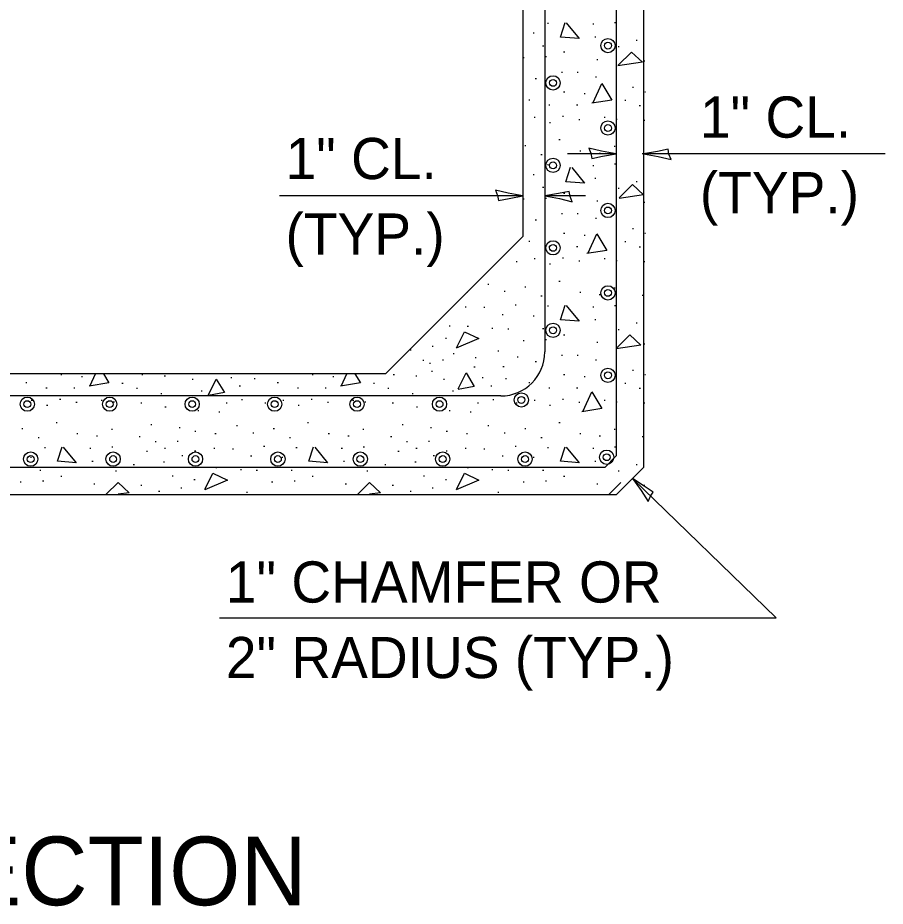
# Model space of a CAD drawing. Extents: x 43425 to 44105, y 33309 to 33761.
# Drawn here: x 43710.6 to 43761.1, y 33442.4 to 33494.1 of the extents above; entities that cross this region are included whole.
import ezdxf

# ---------------------------------------------------------------- set-up
doc = ezdxf.new("R2010")
doc.units = 0
for name, color, linetype in [('Level 59', 7, 'Continuous'), ('Level 60', 7, 'Continuous'), ('ROW_PR_Temporary Easement', 7, 'Continuous')]:
    doc.layers.add(name, color=color, linetype=linetype)

msp = doc.modelspace()

# ---------------------------------------------------------------- linework, layer by layer
at = {"layer": 'Level 59'}
for p, q in [((43761.096, 33486.18), (43747.021, 33486.18)), ((43739.981, 33483.723), (43725.815, 33483.723)), ((43746.375, 33467.275), (43754.751, 33459.158)), ((43722.307, 33459.158), (43754.751, 33459.158))]:
    msp.add_line(p, q, dxfattribs=at)
for points in [[(43748.621, 33485.845), (43748.491, 33486.153), (43748.441, 33486.447), (43747.821, 33486.318), (43747.021, 33486.18), (43747.875, 33486.025)], [(43738.382, 33484.058), (43738.512, 33483.75), (43738.562, 33483.455), (43739.181, 33483.585), (43739.981, 33483.723), (43739.128, 33483.878)], [(43747.291, 33465.921), (43747.412, 33466.233), (43747.581, 33466.479), (43747.046, 33466.817), (43746.375, 33467.275), (43746.88, 33466.569)]]:
    msp.add_lwpolyline(points, close=True, dxfattribs=at)
at = {"layer": 'Level 60'}
for p, q in [((43747.021, 33527.12), (43747.021, 33467.92)), ((43745.421, 33526.457), (43745.421, 33468.583)), ((43739.981, 33513.68), (43739.981, 33481.36)), ((43741.261, 33499.915), (43741.261, 33474.64)), ((43741.413, 33493.793), (43741.477, 33493.793)), ((43744.054, 33493.739), (43744.118, 33493.739)), ((43745.333, 33493.821), (43745.397, 33493.821)), ((43740.587, 33493.216), (43740.651, 33493.216)), ((43744.178, 33492.996), (43744.242, 33492.996)), ((43741.137, 33492.473), (43741.201, 33492.473)), ((43745.54, 33492.418), (43745.604, 33492.418)), ((43746.586, 33492.803), (43746.65, 33492.803)), ((43741.303, 33491.84), (43741.367, 33491.84)), ((43742.362, 33492.115), (43742.426, 33492.115)), ((43739.996, 33491.785), (43740.06, 33491.785)), ((43744.288, 33491.675), (43744.352, 33491.675)), ((43747.026, 33491.592), (43747.09, 33491.592)), ((43742.238, 33490.932), (43742.302, 33490.932)), ((43743.146, 33490.932), (43743.21, 33490.932)), ((43740.711, 33490.561), (43740.775, 33490.561)), ((43744.219, 33490.657), (43744.283, 33490.657)), ((43742.362, 33489.795), (43742.426, 33489.795)), ((43746.365, 33490.056), (43746.429, 33490.056)), ((43740.326, 33489.327), (43740.39, 33489.327)), ((43743.559, 33489.685), (43743.623, 33489.685)), ((43745.925, 33489.3), (43745.989, 33489.3)), ((43741.495, 33489.025), (43741.559, 33489.025)), ((43743.119, 33489.025), (43743.183, 33489.025)), ((43746.765, 33488.997), (43746.829, 33488.997)), ((43740.642, 33488.309), (43740.706, 33488.309)), ((43742.293, 33488.364), (43742.357, 33488.364)), ((43743.242, 33488.185), (43743.306, 33488.185)), ((43744.715, 33488.309), (43744.779, 33488.309)), ((43745.416, 33488.199), (43745.48, 33488.199)), ((43741.537, 33488.006), (43741.601, 33488.006)), ((43747.026, 33488.144), (43747.09, 33488.144)), ((43740.092, 33486.658), (43740.156, 33486.658)), ((43742.087, 33487.002), (43742.151, 33487.002)), ((43741.041, 33486.135), (43741.105, 33486.135)), ((43745.421, 33486.18), (43742.595, 33486.18)), ((43743.297, 33486.355), (43743.361, 33486.355)), ((43744.439, 33486.218), (43744.503, 33486.218)), ((43745.306, 33486.617), (43745.37, 33486.617)), ((43746.93, 33486.19), (43746.994, 33486.19)), ((43741.413, 33485.557), (43741.477, 33485.557)), ((43744.054, 33485.502), (43744.118, 33485.502)), ((43745.333, 33485.585), (43745.397, 33485.585)), ((43740.587, 33484.98), (43740.651, 33484.98)), ((43744.178, 33484.759), (43744.242, 33484.759)), ((43746.586, 33484.567), (43746.65, 33484.567)), ((43741.137, 33484.237), (43741.201, 33484.237)), ((43745.54, 33484.182), (43745.604, 33484.182)), ((43739.996, 33483.549), (43740.06, 33483.549)), ((43743.631, 33483.723), (43741.261, 33483.723)), ((43741.303, 33483.604), (43741.367, 33483.604)), ((43742.362, 33483.879), (43742.426, 33483.879)), ((43744.288, 33483.439), (43744.352, 33483.439)), ((43747.026, 33483.356), (43747.09, 33483.356)), ((43742.238, 33482.696), (43742.302, 33482.696)), ((43743.146, 33482.696), (43743.21, 33482.696)), ((43740.711, 33482.324), (43740.775, 33482.324)), ((43744.219, 33482.421), (43744.283, 33482.421)), ((43742.362, 33481.559), (43742.426, 33481.559)), ((43746.365, 33481.82), (43746.429, 33481.82)), ((43731.981, 33473.36), (43739.981, 33481.36)), ((43740.326, 33481.091), (43740.39, 33481.091)), ((43743.559, 33481.449), (43743.623, 33481.449)), ((43745.925, 33481.063), (43745.989, 33481.063)), ((43741.495, 33480.788), (43741.559, 33480.788)), ((43743.119, 33480.788), (43743.183, 33480.788)), ((43746.765, 33480.761), (43746.829, 33480.761)), ((43739.597, 33479.908), (43739.661, 33479.908)), ((43740.642, 33480.073), (43740.706, 33480.073)), ((43742.293, 33480.128), (43742.357, 33480.128)), ((43743.242, 33479.949), (43743.306, 33479.949)), ((43744.715, 33480.073), (43744.779, 33480.073)), ((43745.416, 33479.963), (43745.48, 33479.963)), ((43747.026, 33479.908), (43747.09, 33479.908)), ((43741.537, 33479.77), (43741.601, 33479.77)), ((43737.946, 33478.587), (43738.01, 33478.587)), ((43740.092, 33478.422), (43740.156, 33478.422)), ((43742.087, 33478.766), (43742.151, 33478.766)), ((43745.306, 33478.381), (43745.37, 33478.381)), ((43738.895, 33478.174), (43738.959, 33478.174)), ((43741.041, 33477.899), (43741.105, 33477.899)), ((43743.297, 33478.119), (43743.361, 33478.119)), ((43744.439, 33477.982), (43744.503, 33477.982)), ((43746.93, 33477.954), (43746.994, 33477.954)), ((43739.528, 33477.39), (43739.592, 33477.39)), ((43741.413, 33477.321), (43741.477, 33477.321)), ((43745.333, 33477.349), (43745.397, 33477.349)), ((43736.625, 33477.266), (43736.689, 33477.266)), ((43737.712, 33477.239), (43737.776, 33477.239)), ((43738.771, 33476.826), (43738.835, 33476.826)), ((43744.054, 33477.266), (43744.118, 33477.266)), ((43740.587, 33476.743), (43740.651, 33476.743)), ((43744.178, 33476.523), (43744.242, 33476.523)), ((43746.586, 33476.331), (43746.65, 33476.331)), ((43735.689, 33476.166), (43735.753, 33476.166)), ((43736.749, 33476.138), (43736.813, 33476.138)), ((43738.18, 33476.028), (43738.244, 33476.028)), ((43739.101, 33475.987), (43739.165, 33475.987)), ((43741.137, 33476.001), (43741.201, 33476.001)), ((43745.54, 33475.945), (43745.604, 33475.945)), ((43735.469, 33475.45), (43735.533, 33475.45)), ((43739.996, 33475.313), (43740.06, 33475.313)), ((43741.303, 33475.367), (43741.367, 33475.367)), ((43742.362, 33475.643), (43742.426, 33475.643)), ((43733.41, 33474.762), (43733.474, 33474.762)), ((43734.699, 33474.969), (43734.763, 33474.969)), ((43744.288, 33475.203), (43744.352, 33475.203)), ((43747.026, 33475.12), (43747.09, 33475.12)), ((43735.923, 33474.542), (43735.987, 33474.542)), ((43737.203, 33474.308), (43737.267, 33474.308)), ((43738.523, 33474.707), (43738.587, 33474.707)), ((43739.652, 33474.35), (43739.716, 33474.35)), ((43742.238, 33474.46), (43742.302, 33474.46)), ((43743.146, 33474.46), (43743.21, 33474.46)), ((43734.153, 33474.157), (43734.217, 33474.157)), ((43734.547, 33473.992), (43734.611, 33473.992)), ((43735.304, 33474.185), (43735.368, 33474.185)), ((43737.134, 33473.777), (43737.198, 33473.777)), ((43738.826, 33473.799), (43738.89, 33473.799)), ((43740.711, 33474.088), (43740.775, 33474.088)), ((43744.219, 33474.185), (43744.283, 33474.185)), ((43731.981, 33473.36), (43675.661, 33473.36)), ((43713.066, 33473.323), (43713.13, 33473.323)), ((43714.263, 33473.212), (43714.327, 33473.212)), ((43717.786, 33473.323), (43717.85, 33473.323)), ((43719.093, 33473.254), (43719.157, 33473.254)), ((43727.714, 33473.323), (43727.778, 33473.323)), ((43728.911, 33473.212), (43728.975, 33473.212)), ((43732.433, 33473.323), (43732.497, 33473.323)), ((43733.74, 33473.254), (43733.804, 33473.254)), ((43734.657, 33473.529), (43734.721, 33473.529)), ((43742.362, 33473.323), (43742.426, 33473.323)), ((43743.559, 33473.212), (43743.623, 33473.212)), ((43746.365, 33473.584), (43746.429, 33473.584)), ((43711.031, 33472.855), (43711.095, 33472.855)), ((43716.63, 33472.827), (43716.694, 33472.827)), ((43720.711, 33473.047), (43720.775, 33473.047)), ((43722.968, 33473.157), (43723.032, 33473.157)), ((43723.463, 33472.662), (43723.527, 33472.662)), ((43724.33, 33473.089), (43724.394, 33473.089)), ((43725.678, 33472.855), (43725.742, 33472.855)), ((43731.277, 33472.827), (43731.341, 33472.827)), ((43735.359, 33473.047), (43735.423, 33473.047)), ((43737.615, 33473.157), (43737.679, 33473.157)), ((43738.111, 33472.662), (43738.175, 33472.662)), ((43738.977, 33473.089), (43739.041, 33473.089)), ((43740.326, 33472.855), (43740.39, 33472.855)), ((43745.925, 33472.827), (43745.989, 33472.827)), ((43712.2, 33472.552), (43712.264, 33472.552)), ((43713.823, 33472.552), (43713.887, 33472.552)), ((43717.469, 33472.525), (43717.533, 33472.525)), ((43718.886, 33472.222), (43718.95, 33472.222)), ((43721.234, 33472.373), (43721.298, 33472.373)), ((43726.847, 33472.552), (43726.911, 33472.552)), ((43728.471, 33472.552), (43728.535, 33472.552)), ((43732.117, 33472.525), (43732.181, 33472.525)), ((43733.534, 33472.222), (43733.598, 33472.222)), ((43735.882, 33472.373), (43735.946, 33472.373)), ((43741.495, 33472.552), (43741.559, 33472.552)), ((43743.119, 33472.552), (43743.183, 33472.552)), ((43746.765, 33472.525), (43746.829, 33472.525)), ((43738.701, 33472.08), (43668.941, 33472.08)), ((43711.347, 33471.837), (43711.411, 33471.837)), ((43712.998, 33471.892), (43713.062, 33471.892)), ((43713.947, 33471.713), (43714.011, 33471.713)), ((43715.419, 33471.837), (43715.483, 33471.837)), ((43716.121, 33471.727), (43716.185, 33471.727)), ((43717.73, 33471.671), (43717.794, 33471.671)), ((43719.996, 33472.098), (43720.06, 33472.098)), ((43722.693, 33471.671), (43722.757, 33471.671)), ((43723.587, 33471.864), (43723.651, 33471.864)), ((43724.949, 33471.671), (43725.013, 33471.671)), ((43725.995, 33471.837), (43726.059, 33471.837)), ((43727.645, 33471.892), (43727.709, 33471.892)), ((43728.595, 33471.713), (43728.659, 33471.713)), ((43730.067, 33471.837), (43730.131, 33471.837)), ((43730.769, 33471.727), (43730.833, 33471.727)), ((43732.378, 33471.671), (43732.442, 33471.671)), ((43734.644, 33472.098), (43734.708, 33472.098)), ((43737.34, 33471.671), (43737.404, 33471.671)), ((43738.235, 33471.864), (43738.299, 33471.864)), ((43739.597, 33471.671), (43739.661, 33471.671)), ((43740.642, 33471.837), (43740.706, 33471.837)), ((43742.293, 33471.892), (43742.357, 33471.892)), ((43743.242, 33471.713), (43743.306, 33471.713)), ((43744.715, 33471.837), (43744.779, 33471.837)), ((43745.416, 33471.727), (43745.48, 33471.727)), ((43747.026, 33471.671), (43747.09, 33471.671)), ((43712.241, 33471.534), (43712.305, 33471.534)), ((43719.134, 33471.438), (43719.198, 33471.438)), ((43721.042, 33471.231), (43721.106, 33471.231)), ((43722.266, 33471.149), (43722.33, 33471.149)), ((43726.889, 33471.534), (43726.953, 33471.534)), ((43733.781, 33471.438), (43733.845, 33471.438)), ((43735.689, 33471.231), (43735.753, 33471.231)), ((43736.914, 33471.149), (43736.978, 33471.149)), ((43741.537, 33471.534), (43741.601, 33471.534)), ((43710.797, 33470.186), (43710.861, 33470.186)), ((43712.791, 33470.53), (43712.855, 33470.53)), ((43716.011, 33470.145), (43716.075, 33470.145)), ((43718.308, 33470.406), (43718.372, 33470.406)), ((43719.955, 33470.241), (43720.019, 33470.241)), ((43723.298, 33470.351), (43723.362, 33470.351)), ((43725.444, 33470.186), (43725.508, 33470.186)), ((43727.439, 33470.53), (43727.503, 33470.53)), ((43730.658, 33470.145), (43730.722, 33470.145)), ((43732.956, 33470.406), (43733.02, 33470.406)), ((43734.602, 33470.241), (43734.666, 33470.241)), ((43737.946, 33470.351), (43738.01, 33470.351)), ((43740.092, 33470.186), (43740.156, 33470.186)), ((43742.087, 33470.53), (43742.151, 33470.53)), ((43745.306, 33470.145), (43745.37, 33470.145)), ((43711.746, 33469.663), (43711.81, 33469.663)), ((43714.002, 33469.883), (43714.066, 33469.883)), ((43715.144, 33469.745), (43715.208, 33469.745)), ((43717.634, 33469.718), (43717.698, 33469.718)), ((43720.877, 33470.021), (43720.941, 33470.021)), ((43722.046, 33469.883), (43722.11, 33469.883)), ((43724.247, 33469.938), (43724.311, 33469.938)), ((43726.393, 33469.663), (43726.457, 33469.663)), ((43728.65, 33469.883), (43728.714, 33469.883)), ((43729.792, 33469.745), (43729.856, 33469.745)), ((43732.282, 33469.718), (43732.346, 33469.718)), ((43735.524, 33470.021), (43735.588, 33470.021)), ((43736.693, 33469.883), (43736.757, 33469.883)), ((43738.895, 33469.938), (43738.959, 33469.938)), ((43741.041, 33469.663), (43741.105, 33469.663)), ((43743.297, 33469.883), (43743.361, 33469.883)), ((43744.439, 33469.745), (43744.503, 33469.745)), ((43746.93, 33469.718), (43746.994, 33469.718)), ((43712.117, 33469.085), (43712.181, 33469.085)), ((43716.038, 33469.113), (43716.102, 33469.113)), ((43718.556, 33469.415), (43718.62, 33469.415)), ((43719.836, 33469.443), (43719.9, 33469.443)), ((43724.88, 33469.154), (43724.944, 33469.154)), ((43726.765, 33469.085), (43726.829, 33469.085)), ((43730.686, 33469.113), (43730.75, 33469.113)), ((43733.204, 33469.415), (43733.268, 33469.415)), ((43734.483, 33469.443), (43734.547, 33469.443)), ((43739.528, 33469.154), (43739.592, 33469.154)), ((43741.413, 33469.085), (43741.477, 33469.085)), ((43745.333, 33469.113), (43745.397, 33469.113)), ((43714.759, 33469.03), (43714.823, 33469.03)), ((43718.061, 33468.865), (43718.125, 33468.865)), ((43719.106, 33469.03), (43719.17, 33469.03)), ((43720.12, 33468.617), (43720.184, 33468.617)), ((43720.863, 33468.879), (43720.927, 33468.879)), ((43721.977, 33469.03), (43722.041, 33469.03)), ((43723.064, 33469.003), (43723.128, 33469.003)), ((43724.123, 33468.59), (43724.187, 33468.59)), ((43729.407, 33469.03), (43729.471, 33469.03)), ((43732.709, 33468.865), (43732.773, 33468.865)), ((43733.754, 33469.03), (43733.818, 33469.03)), ((43734.767, 33468.617), (43734.831, 33468.617)), ((43735.511, 33468.879), (43735.575, 33468.879)), ((43736.625, 33469.03), (43736.689, 33469.03)), ((43737.712, 33469.003), (43737.776, 33469.003)), ((43738.771, 33468.59), (43738.835, 33468.59)), ((43744.054, 33469.03), (43744.118, 33469.03)), ((43745.421, 33468.583), (43744.758, 33467.92)), ((43711.292, 33468.507), (43711.356, 33468.507)), ((43714.883, 33468.287), (43714.947, 33468.287)), ((43717.29, 33468.095), (43717.354, 33468.095)), ((43719.051, 33468.246), (43719.115, 33468.246)), ((43725.939, 33468.507), (43726.003, 33468.507)), ((43729.53, 33468.287), (43729.594, 33468.287)), ((43731.938, 33468.095), (43732.002, 33468.095)), ((43733.699, 33468.246), (43733.763, 33468.246)), ((43740.587, 33468.507), (43740.651, 33468.507)), ((43744.178, 33468.287), (43744.242, 33468.287)), ((43746.586, 33468.095), (43746.65, 33468.095)), ((43744.758, 33467.92), (43701.713, 33467.92)), ((43711.842, 33467.764), (43711.906, 33467.764)), ((43716.245, 33467.709), (43716.309, 33467.709)), ((43720.051, 33467.929), (43720.115, 33467.929)), ((43721.042, 33467.929), (43721.106, 33467.929)), ((43722.101, 33467.902), (43722.165, 33467.902)), ((43723.532, 33467.792), (43723.596, 33467.792)), ((43724.453, 33467.751), (43724.517, 33467.751)), ((43726.49, 33467.764), (43726.554, 33467.764)), ((43730.892, 33467.709), (43730.956, 33467.709)), ((43734.699, 33467.929), (43734.763, 33467.929)), ((43735.689, 33467.929), (43735.753, 33467.929)), ((43736.749, 33467.902), (43736.813, 33467.902)), ((43738.18, 33467.792), (43738.244, 33467.792)), ((43739.101, 33467.751), (43739.165, 33467.751)), ((43741.137, 33467.764), (43741.201, 33467.764)), ((43747.021, 33467.92), (43745.421, 33466.32)), ((43745.54, 33467.709), (43745.604, 33467.709)), ((43710.7, 33467.076), (43710.764, 33467.076)), ((43712.007, 33467.131), (43712.071, 33467.131)), ((43713.067, 33467.407), (43713.131, 33467.407)), ((43719.547, 33467.434), (43719.611, 33467.434)), ((43720.821, 33467.214), (43720.885, 33467.214)), ((43725.348, 33467.076), (43725.412, 33467.076)), ((43726.655, 33467.131), (43726.719, 33467.131)), ((43727.714, 33467.407), (43727.778, 33467.407)), ((43734.194, 33467.434), (43734.258, 33467.434)), ((43735.469, 33467.214), (43735.533, 33467.214)), ((43739.996, 33467.076), (43740.06, 33467.076)), ((43741.303, 33467.131), (43741.367, 33467.131)), ((43742.362, 33467.407), (43742.426, 33467.407)), ((43714.993, 33466.966), (43715.057, 33466.966)), ((43717.731, 33466.884), (43717.795, 33466.884)), ((43718.762, 33466.526), (43718.826, 33466.526)), ((43720.051, 33466.732), (43720.115, 33466.732)), ((43723.876, 33466.471), (43723.94, 33466.471)), ((43729.641, 33466.966), (43729.705, 33466.966)), ((43732.378, 33466.884), (43732.442, 33466.884)), ((43733.41, 33466.526), (43733.474, 33466.526)), ((43734.699, 33466.732), (43734.763, 33466.732)), ((43738.523, 33466.471), (43738.587, 33466.471)), ((43744.288, 33466.966), (43744.352, 33466.966)), ((43745.421, 33466.32), (43662.221, 33466.32))]:
    msp.add_line(p, q, dxfattribs=at)
for points in [[(43742.505, 33493.813), (43743.259, 33492.899), (43742.169, 33492.98), (43742.441, 33493.829)], [(43745.539, 33491.333), (43746.309, 33492.102), (43746.949, 33491.509), (43745.525, 33491.301)], [(43744.076, 33489.166), (43744.589, 33490.271), (43745.165, 33489.31), (43744.012, 33489.118)], [(43747.081, 33489.795), (43747.126, 33489.795)], [(43742.829, 33485.383), (43743.582, 33484.469), (43742.492, 33484.549), (43742.765, 33485.399)], [(43745.604, 33483.614), (43746.373, 33484.383), (43747.014, 33483.79), (43745.59, 33483.581)], [(43743.785, 33480.412), (43744.297, 33481.518), (43744.874, 33480.556), (43743.721, 33480.364)], [(43747.081, 33481.559), (43747.126, 33481.559)], [(43736.74, 33478.119), (43736.757, 33478.119)], [(43742.505, 33477.34), (43743.259, 33476.427), (43742.169, 33476.507), (43742.441, 33477.357)], [(43736.113, 33474.873), (43736.577, 33475.819), (43737.426, 33475.418), (43736.102, 33474.853)], [(43745.443, 33474.861), (43746.212, 33475.629), (43746.853, 33475.037), (43745.429, 33474.828)], [(43714.781, 33472.694), (43715.089, 33473.36)], [(43715.556, 33473.36), (43715.87, 33472.838)], [(43729.428, 33472.694), (43729.737, 33473.36)], [(43730.204, 33473.36), (43730.517, 33472.838)], [(43736.224, 33472.489), (43736.673, 33473.418), (43737.153, 33472.633), (43736.216, 33472.456)], [(43747.081, 33473.323), (43747.126, 33473.323)], [(43715.87, 33472.838), (43714.716, 33472.645)], [(43721.673, 33472.133), (43722.122, 33473.062), (43722.602, 33472.277), (43721.665, 33472.1)], [(43730.517, 33472.838), (43729.364, 33472.645)], [(43743.494, 33471.206), (43744.007, 33472.311), (43744.583, 33471.35), (43743.43, 33471.157)], [(43713.21, 33469.104), (43713.963, 33468.191), (43712.874, 33468.271), (43713.146, 33469.121)], [(43727.858, 33469.104), (43728.611, 33468.191), (43727.521, 33468.271), (43727.794, 33469.121)], [(43742.505, 33469.104), (43743.259, 33468.191), (43742.169, 33468.271), (43742.441, 33469.121)], [(43721.465, 33466.637), (43721.929, 33467.582), (43722.779, 33467.182), (43721.455, 33466.617)], [(43736.113, 33466.637), (43736.577, 33467.582), (43737.426, 33467.182), (43736.102, 33466.617)], [(43715.713, 33466.352), (43716.399, 33467.037)], [(43716.399, 33467.037), (43717.04, 33466.445)], [(43730.361, 33466.352), (43731.047, 33467.037)], [(43731.047, 33467.037), (43731.687, 33466.445)], [(43745.009, 33466.352), (43745.694, 33467.037)], [(43717.04, 33466.445), (43716.406, 33466.352)], [(43731.687, 33466.445), (43731.054, 33466.352)]]:
    msp.add_lwpolyline(points, dxfattribs=at)
for points in [[(43743.822, 33486.515), (43743.952, 33486.207), (43744.002, 33485.912), (43744.621, 33486.041), (43745.421, 33486.18), (43744.568, 33486.335)], [(43742.861, 33483.388), (43742.731, 33483.696), (43742.681, 33483.991), (43742.061, 33483.861), (43741.261, 33483.723), (43742.115, 33483.568)]]:
    msp.add_lwpolyline(points, close=True, dxfattribs=at)
for centre, radius in [((43744.941, 33492.479), 0.416), ((43744.941, 33492.479), 0.2), ((43741.741, 33490.308), 0.416), ((43741.741, 33490.308), 0.2), ((43744.941, 33487.679), 0.416), ((43744.941, 33487.679), 0.2), ((43741.741, 33485.505), 0.416), ((43741.741, 33485.505), 0.2), ((43744.941, 33482.879), 0.416), ((43744.941, 33482.879), 0.2), ((43741.741, 33480.702), 0.416), ((43741.741, 33480.702), 0.2), ((43744.941, 33478.079), 0.416), ((43744.941, 33478.079), 0.2), ((43741.741, 33475.899), 0.416), ((43741.741, 33475.899), 0.2), ((43744.941, 33473.279), 0.416), ((43744.941, 33473.279), 0.2), ((43739.899, 33471.846), 0.416), ((43711.113, 33471.6), 0.416), ((43711.113, 33471.6), 0.2), ((43715.917, 33471.6), 0.416), ((43715.917, 33471.6), 0.2), ((43720.719, 33471.6), 0.416), ((43720.719, 33471.6), 0.2), ((43725.523, 33471.6), 0.416), ((43725.523, 33471.6), 0.2), ((43730.326, 33471.6), 0.416), ((43730.326, 33471.6), 0.2), ((43735.129, 33471.6), 0.416), ((43735.129, 33471.6), 0.2), ((43739.899, 33471.846), 0.2), ((43711.313, 33468.4), 0.416), ((43711.313, 33468.4), 0.2), ((43716.113, 33468.4), 0.416), ((43716.113, 33468.4), 0.2), ((43720.913, 33468.4), 0.416), ((43720.913, 33468.4), 0.2), ((43725.713, 33468.4), 0.416), ((43725.713, 33468.4), 0.2), ((43730.513, 33468.4), 0.416), ((43730.513, 33468.4), 0.2), ((43735.313, 33468.4), 0.416), ((43735.313, 33468.4), 0.2), ((43740.113, 33468.4), 0.416), ((43740.113, 33468.4), 0.2), ((43744.868, 33468.51), 0.416), ((43744.868, 33468.51), 0.2)]:
    msp.add_circle(centre, radius, dxfattribs=at)
msp.add_arc((43738.701, 33474.64), 2.56, 270, 0, dxfattribs=at)
at = {"layer": 'ROW_PR_Temporary Easement'}
msp.add_line((43747.026, 33466.884), (43747.09, 33466.884), dxfattribs=at)

# ---------------------------------------------------------------- texts
at = {"layer": 'Level 59'}
for s, height, p in [('1" CL.', 2.4, (43750.299, 33487.117)), ('1" CL.', 2.4, (43726.16, 33484.704)), ('(TYP.)', 2.4, (43750.299, 33482.717)), ('(TYP.)', 2.4, (43726.16, 33480.304)), ('1" CHAMFER OR', 2.4, (43722.682, 33460.043)), ('2" RADIUS (TYP.)', 2.4, (43722.682, 33455.643)), ('CROSS SECTION', 4, (43683.117, 33442.419))]:
    msp.add_text(s, height=height, dxfattribs=at).set_placement(p)

doc.saveas('drawing.dxf')
